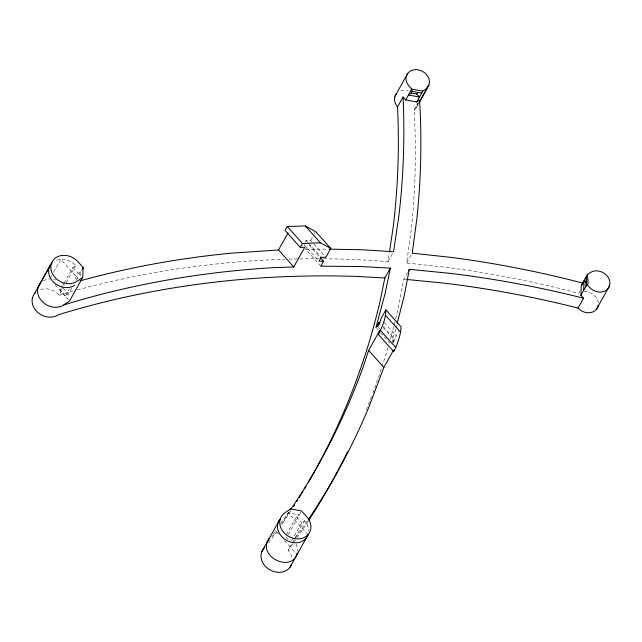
<?xml version="1.0" encoding="UTF-8"?>
<svg xmlns="http://www.w3.org/2000/svg" width="642" height="642" viewBox="0 0 642 642"><rect width="100%" height="100%" fill="white"/><g stroke="black" fill="none" stroke-linecap="round" stroke-linejoin="round"><path stroke-width="0.48" stroke-dasharray="3.21 2.41" d="M80.756 276.397L80.98 271.486L78.107 273.452L73.726 281.292M588.714 284.438L588.939 279.519L586.957 277.312M580.079 290.85L578.707 293.314A942.079 782.855 29.2 0 0 445.556 267.224L406.691 263.027L411.313 229.042A942.079 782.855 29.2 0 0 414.098 109.814A12.166 10.111 29.2 0 0 417.854 103.049M323.672 258.79A942.079 782.855 29.2 0 1 356.767 259.609L388.065 261.599L389.381 252.723M407.51 272.617L403.834 279.182L398.578 306.226A942.079 782.855 29.2 0 1 395.143 320.775M395.721 329.169L392.262 341.014M395.97 328.206L396.957 324.346M392.687 343.422L393.899 339.602L382.68 327.099M393.129 342.627L398.353 331.641M50.253 278.13L51.689 275.562M53.599 272.136L60.781 259.296L77.899 278.379M71.727 288.033L68.325 294.132L65.452 296.098L60.155 290.2L61.134 288.451M61.616 287.584L63.566 284.101M64.056 283.226L72.819 267.545L75.684 265.587A16.219 13.482 29.2 0 0 53.623 261.647M40.446 289.55A16.219 13.482 29.2 0 1 59.176 295.119L62.547 289.093M66.118 282.705L75.684 265.587M65.452 296.098L69.344 289.125M76.109 280.193L82.296 269.118M305.223 242.082L306.106 240.501L310.632 240.389L313.264 243.326M320.856 266.165L305.672 249.248L307.967 245.148M310.632 240.389L313.777 234.747M314.227 233.945L315.134 232.332M414.098 109.814L418.223 102.431M417.34 105.681L418.785 103.097M416.056 107.984L418.945 102.816M388.065 261.599L393.105 252.571M406.691 263.027L411.739 254.007M281.581 524.891L290.04 509.756M392.519 342.066L393.899 339.602M308.032 534.922L288.274 512.902L299.308 514.876L296.443 516.842L285.433 536.535L288.081 539.481M288.306 534.569L301.507 510.936M291.685 540.724L301.732 522.74L304.605 520.774A16.219 13.482 29.2 0 1 308.722 531.424M291.845 557.272A16.219 13.482 29.2 0 0 288.089 550.314L291.765 543.75M292.222 542.931L293.595 540.468L292.27 538.991M295.031 537.9L304.605 520.774M588.056 281.1L588.939 279.519M273.42 533.983L276.245 529.963M280.763 523.519L289.229 511.441M60.155 290.2L62.314 288.723M271.726 536.399L277.272 532.595L278.588 534.064M305.672 249.248L328.206 249.112M403.834 279.182L405.824 279.382M313.93 244.064L325.807 257.306M384.221 322.428L396.098 335.67M306.106 240.501L308.064 242.692M308.722 243.422L320.51 256.567M383.097 326.337L394.886 339.482M309.083 245.059L319.644 256.832M303.899 244.442L317.654 259.777M378.274 327.356L379.591 328.816M376.629 328.343L377.945 329.819M380.586 332.757L389.822 343.061M72.819 267.545L78.107 273.452M296.443 516.842L301.732 522.74M63.028 288.234L68.325 294.132M55.043 284.863L68.213 299.541M284.51 540.668L297.005 554.616M296.066 544.015L297.406 547.658L297.703 551.35M43.391 280.851A16.219 13.482 29.2 0 1 49.771 278.989M53.832 279.238A16.219 13.482 29.2 0 1 55.461 279.599M62.226 282.994A16.219 13.482 29.2 0 1 64.681 285.281M307.229 521.103A942.079 782.855 29.2 0 1 294.18 539.673M59.176 295.119A942.079 782.855 29.2 0 1 72.546 291.267M77.353 289.943A942.079 782.855 29.2 0 1 284.799 259.264M288.772 259.143A942.079 782.855 29.2 0 1 298.723 258.919M299.718 258.903A942.079 782.855 29.2 0 1 318.673 258.766M308.272 521.087A942.079 782.855 29.2 0 1 296.131 539.079M295.569 539.882A942.079 782.855 29.2 0 1 293.29 543.108M292.712 543.91A942.079 782.855 29.2 0 1 288.089 550.314M394.902 321.738A942.079 782.855 29.2 0 1 393.931 325.606M393.682 326.569A942.079 782.855 29.2 0 1 390.336 339.056M387.888 347.651A942.079 782.855 29.2 0 1 374.278 389.06M373.941 389.991A942.079 782.855 29.2 0 1 372.914 392.776M371.517 396.475A942.079 782.855 29.2 0 1 365.362 412.108M400.712 90.883A12.166 10.111 29.2 0 1 408.151 90.899M290.946 510.719A946.051 786.153 29.2 0 1 281.605 524.683M277.087 531.175A946.051 786.153 29.2 0 1 267.802 543.999M584.068 291.548A12.166 10.111 29.2 0 1 598.344 303.337"/><path stroke-width="0.96" d="M82.738 277.376L83.179 267.545L77.883 261.647A16.219 13.482 29.2 0 0 55.822 257.707A16.219 13.482 29.2 0 0 54.931 277.368A16.219 13.482 29.2 0 0 77 281.308L82.738 277.376L69.529 301.01L63.791 304.942A16.219 13.482 29.2 0 1 43.207 302.478A16.219 13.482 29.2 0 1 40.005 283.78M406.819 279.479L444.529 283.186A946.051 786.153 29.2 0 1 578.033 308.064L583.538 298.217L580.89 295.264L581.339 285.433L587.39 274.599L590.263 272.633A12.166 10.111 29.2 0 1 606.81 275.587A12.166 10.111 29.2 0 1 606.136 290.336A12.166 10.111 29.2 0 1 589.597 287.383L586.948 284.438L587.39 274.599M583.642 290.344L584.092 280.514L586.74 283.459M585.849 286.404L586.29 276.574M290.922 509.026L293.739 505.005A946.051 786.153 29.2 0 0 362.923 367.625L368.62 350.412L379.631 330.718L378.379 334.49L393.65 351.511C397.647 343.935 400.696 335.405 401.049 326.802L385.874 309.885L380.923 318.745L379.823 322.685L377.624 326.626L378.724 322.685L380.04 324.162M378.379 334.49C382.231 326.922 385.906 318.52 385.874 309.885M389.525 251.736L393.329 226.104A946.051 786.153 29.2 0 0 397.55 106.861A12.166 10.111 29.2 0 1 396.258 93.941M583.538 298.217A946.051 786.153 29.2 0 0 450.034 273.34L409.339 269.335L404.083 296.379L397.197 323.383M320.302 257.562L323.6 261.246L320.856 266.165L361.117 266.55L390.368 268.139L384.863 277.986L379.647 303.185A946.051 786.153 29.2 0 1 308.529 482.118M390.368 268.139L385.152 293.338L375.971 327.613L378.724 322.685M269.07 538.79C256.511 556.012 291.773 573.828 297.358 552.979M393.442 350.283L383.876 367.409L368.981 406.819A942.079 782.855 29.2 0 1 308.337 519.466M393.65 351.511L394.268 349.609M34.508 293.627L51.015 264.087M38.295 286.854L49.306 267.16M82.296 269.118L83.179 267.545M323.6 261.246L318.962 261.238L321.169 257.298L325.807 257.306L330.758 248.446L315.583 231.521L305.303 225.976L287.215 226.465L285.016 230.406L300.287 247.427L304.773 247.266L293.771 266.96L273.267 267.69A946.051 786.153 29.2 0 0 63.791 304.942M79.969 280.891A942.079 782.855 29.2 0 1 231.176 253.189L278.516 249.963L288.089 232.837M300.287 247.427L302.486 243.487L320.438 242.845L330.758 248.446M394.974 96.244L407.814 73.26M397.55 106.861L403.056 97.014L405.696 99.959L416.73 101.934L419.603 99.967A942.079 782.855 29.2 0 1 416.81 219.195L412.196 253.181L451.061 257.378A942.079 782.855 29.2 0 1 583.249 283.218M405.696 99.959L411.755 89.134L422.781 91.1L425.654 89.134A12.166 10.111 29.2 0 0 426.32 74.384A12.166 10.111 29.2 0 0 409.773 71.431A12.166 10.111 29.2 0 0 409.106 86.18L411.755 89.134M411.321 93.074L416.835 94.061L419.483 97.006L408.448 95.04L411.321 93.074L412.637 90.715M416.835 94.061L417.717 92.48M416.73 101.934L422.781 91.1M419.748 101.372L428.896 85.001M419.427 101.958L427.612 87.304M408.424 270.98L409.339 269.335M267.233 542.049L279.928 519.274A16.219 13.482 29.2 0 0 286.573 540.42A16.219 13.482 29.2 0 0 308.032 534.922L289.815 567.544M580.89 295.264L586.948 284.438M596.538 309.187L609.378 286.204M261.711 551.887L268.942 538.975M581.339 285.433L582.776 284.454M329.202 249.128L362.265 249.762L393.562 251.752L398.826 216.258A946.051 786.153 29.2 0 0 403.056 97.014M384.863 277.986L355.62 276.397A946.051 786.153 29.2 0 0 58.286 314.789A16.219 13.482 29.2 0 1 36.939 311.603A16.219 13.482 29.2 0 1 35.703 292.311M410.655 91.1L421.682 93.074M305.303 225.976L320.438 242.845M385.577 315.463L400.72 332.339M287.215 226.465L302.486 243.487M380.586 330.55L395.849 347.571M278.516 249.963L293.771 266.96M368.62 350.412L383.876 367.409M74.793 285.249A16.219 13.482 29.2 0 1 53.446 282.063A16.219 13.482 29.2 0 1 52.219 262.771M306.041 486.379A946.051 786.153 29.2 0 1 304.525 488.923M303.008 491.467A946.051 786.153 29.2 0 1 301.981 493.16M300.954 494.846A946.051 786.153 29.2 0 1 299.405 497.373M297.848 499.885A946.051 786.153 29.2 0 1 296.797 501.562M294.686 504.909A946.051 786.153 29.2 0 1 293.627 506.57M598.256 305.151A12.166 10.111 29.2 0 1 590.207 312.678A12.166 10.111 29.2 0 1 578.033 308.064M347.619 451.703A942.079 782.855 29.2 0 1 308.81 520.269M291.524 564.462A16.219 13.482 29.2 0 1 269.15 569.414A16.219 13.482 29.2 0 1 264.624 547.506M290.481 508.97L284.743 512.902A16.219 13.482 29.2 0 0 283.852 532.563A16.219 13.482 29.2 0 0 305.913 536.503A16.219 13.482 29.2 0 0 306.804 516.834L301.507 510.936L290.481 508.97"/></g></svg>
